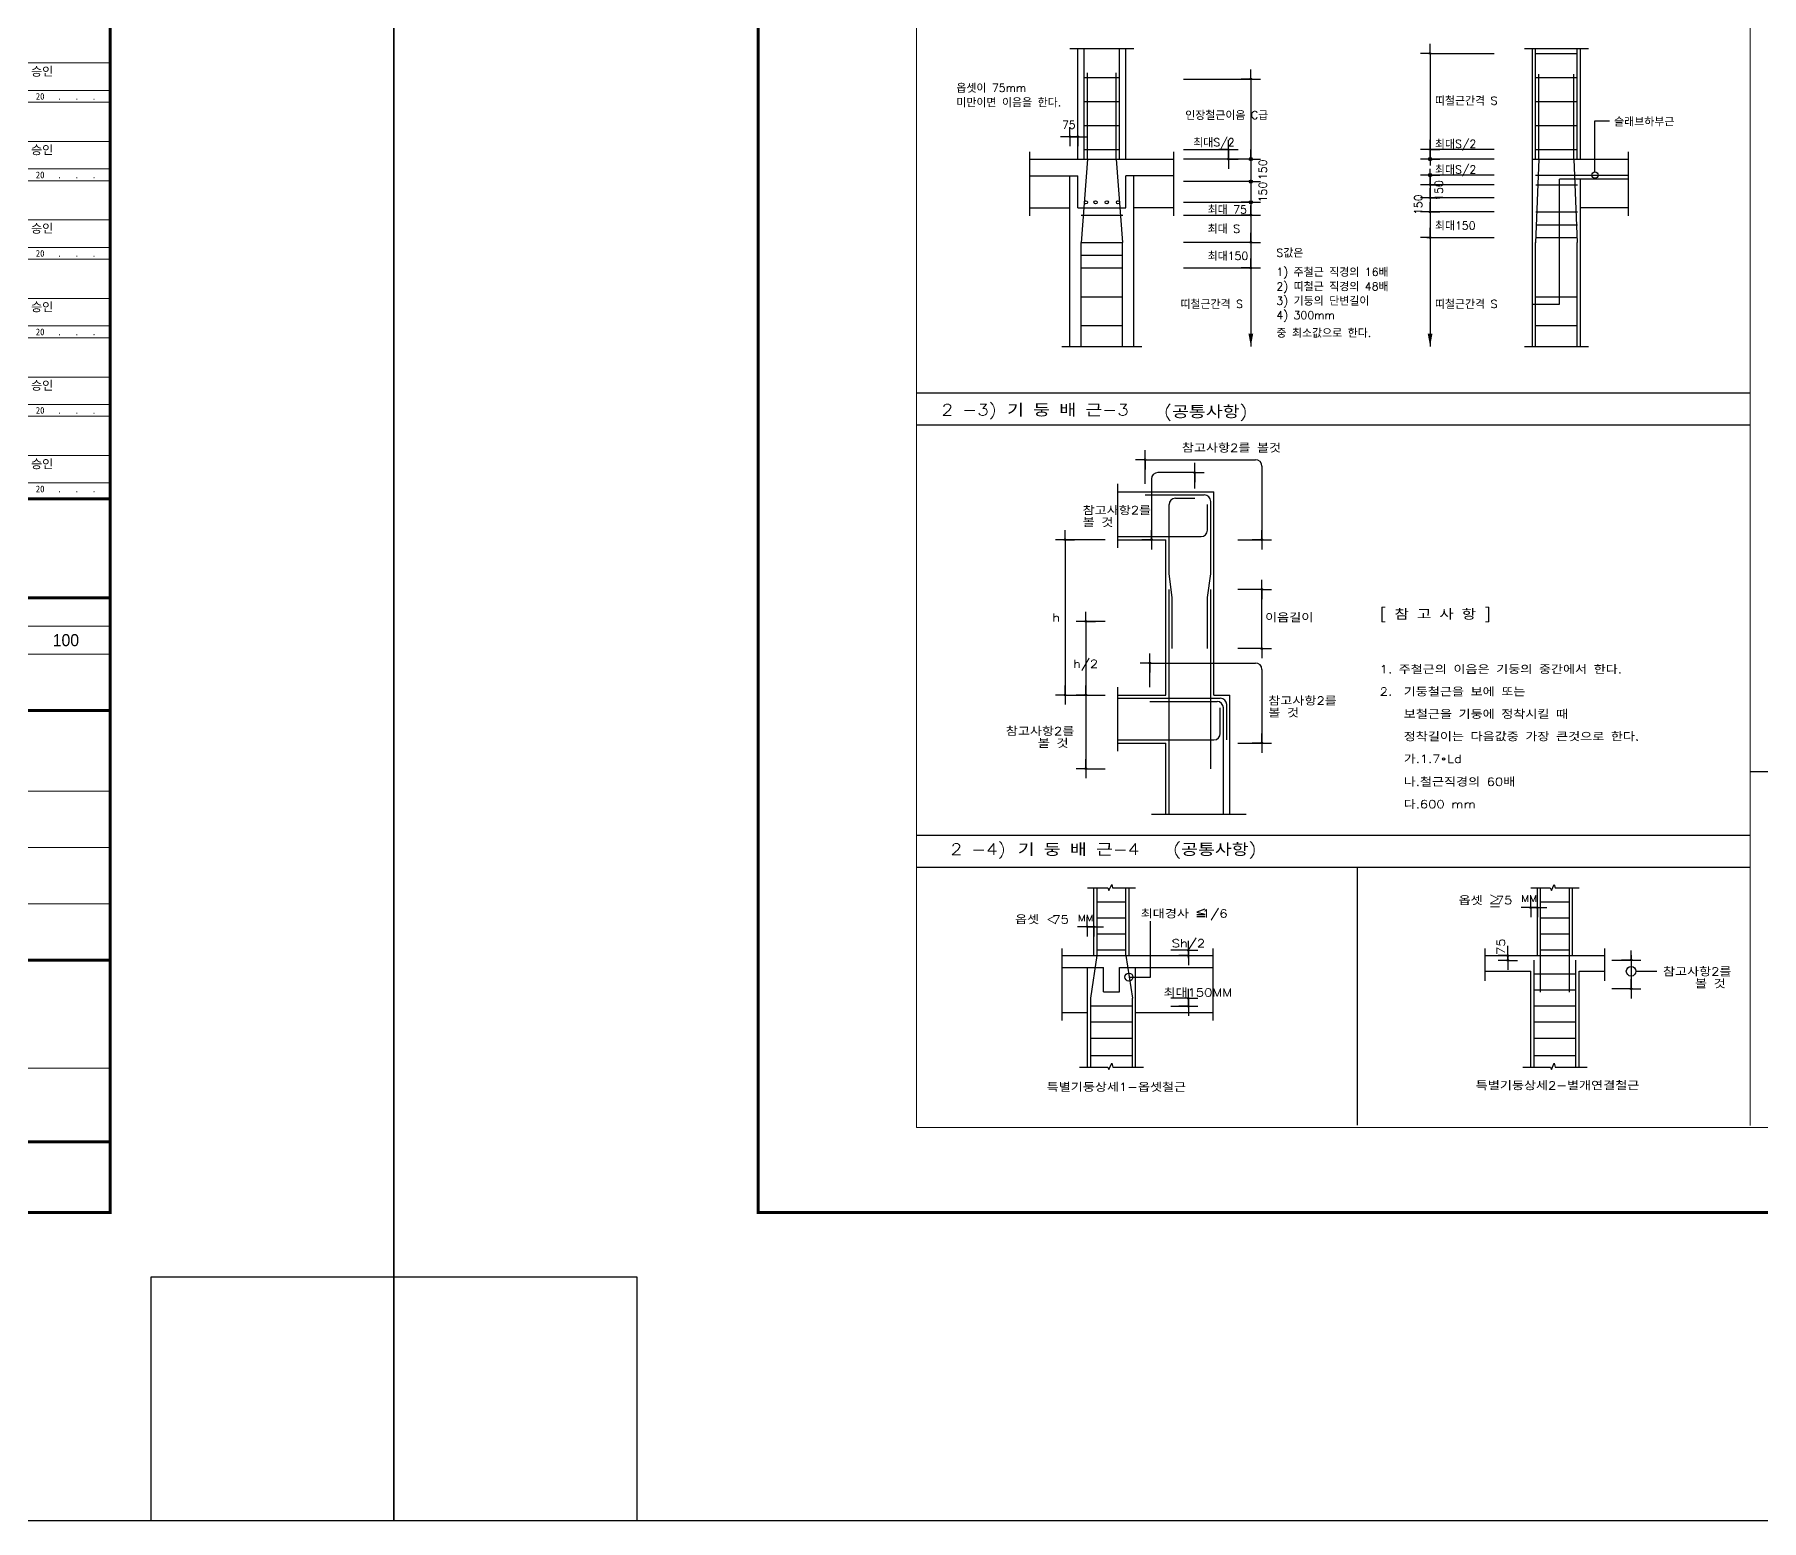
# Model space of a CAD drawing. Header units: millimetres. Extents: x 2237537 to 2823092, y 532110 to 734861.
# Drawn here: x 2533095 to 2576003, y 532110 to 569029 of the extents above; entities that cross this region are included whole.
import ezdxf
from ezdxf.lldxf.tags import DXFTag

# ---------------------------------------------------------------- set-up
doc = ezdxf.new("R2010")
doc.units = ezdxf.units.MM
doc.header["$LTSCALE"] = 300
doc.header["$MEASUREMENT"] = 0
doc.layers.get('0').update_dxf_attribs({"lineweight": 0})
for name, color, linetype in [('1', 1, 'DASHED'), ('2', 2, 'Continuous'), ('3', 3, 'Continuous'), ('4', 4, 'Continuous'), ('BOX-T2', 4, 'Continuous'), ('FORM', 4, 'Continuous'), ('TEX', 3, 'Continuous')]:
    doc.layers.add(name, color=color, linetype=linetype)
doc.layers.add('text', color=7, linetype='Continuous', lineweight=30)
doc.styles.add('box4', font='GulimChe.ttf')
doc.styles.add('HS', font='romans__.ttf', dxfattribs={"width": 1.1, "bigfont": 'ghs'})
doc.styles.add('주열', font='Dotum.ttf')
tags = doc.linetypes.add('DASHED', pattern=[3, 2, -1]).pattern_tags.tags
tags[6:7] = [DXFTag(74, 4), DXFTag(75, 0), DXFTag(340, '0'), DXFTag(46, 1.0), DXFTag(50, 0.0), DXFTag(44, 0.0), DXFTag(45, 0.0)]
tags[4:5] = [DXFTag(74, 4), DXFTag(75, 0), DXFTag(340, '0'), DXFTag(46, 1.0), DXFTag(50, 0.0), DXFTag(44, 0.0), DXFTag(45, 0.0)]

# ---------------------------------------------------------------- blocks, each defined once
blk = doc.blocks.new('P')
at = {"layer": '2'}
for q in [(-600, 0), (0, 600), (600, 0), (0, -600)]:
    blk.add_line((0, 0), q, dxfattribs=at)
at = {"layer": '4'}
for radius in [50, 25]:
    blk.add_circle((0, 0), radius, dxfattribs=at)
blk = doc.blocks.new('FORM')
for p, q in [((157563, 34632), (159038, 34632)), ((155038, 34282), (159038, 34282)), ((155038, 32582), (159038, 32582)), ((155038, 31882), (159038, 31882)), ((155038, 31182), (159038, 31182))]:
    blk.add_line(p, q)
for points in [[(156063, 41627), (159038, 41627)], [(156063, 41286), (159038, 41286)], [(155038, 41140), (159038, 41140)], [(155038, 41140), (159038, 41140)], [(156063, 40652), (159038, 40652)], [(155038, 40164), (159038, 40164)], [(155038, 40164), (159038, 40164)], [(156063, 40311), (159038, 40311)], [(156063, 39677), (159038, 39677)], [(156063, 39335), (159038, 39335)], [(155038, 39189), (159038, 39189)], [(155038, 39189), (159038, 39189)], [(156063, 38702), (159038, 38702)], [(155038, 38214), (159038, 38214)], [(155038, 38214), (159038, 38214)], [(156063, 38360), (159038, 38360)], [(156063, 37726), (159038, 37726)], [(156063, 37385), (159038, 37385)], [(155038, 37239), (159038, 37239)], [(155038, 37239), (159038, 37239)], [(156063, 36751), (159038, 36751)], [(156063, 36410), (159038, 36410)], [(155038, 29140), (159038, 29140)]]:
    blk.add_lwpolyline(points)
at = {"layer": 'FORM', "flags": 128}
blk.add_lwpolyline([(162564, 26543), (159542, 26543), (159542, 23521), (162564, 23521), (162564, 58478), (159542, 58478), (159542, 55456), (162564, 55456), (162564, 58478), (115719, 58478), (115719, 55456), (118742, 55456), (118742, 58478), (115719, 58478), (115719, 23521), (118742, 23521), (118742, 26543), (115719, 26543), (115719, 23521), (162564, 23521)], dxfattribs=at)
at = {"layer": 'FORM', "const_width": 37.8}
blk.add_lwpolyline([(120245, 27347), (120245, 54452), (159038, 54452), (159038, 27347)], close=True, dxfattribs=at)
at = {"layer": 'FORM'}
for points, const_width in [([(155038, 36213), (159038, 36213)], 37.5), ([(155038, 34982), (159038, 34982)], 37.5), ([(155038, 33582), (159038, 33582)], 37.1), ([(155038, 30482), (159038, 30482)], 37.1), ([(155038, 28225), (159038, 28225)], 37.5)]:
    blk.add_lwpolyline(points, dxfattribs=dict(at, const_width=const_width))
at = {"layer": 'BOX-T2', "style": 'box4'}
for s, height, p in [('승인', 110.6, (158054, 41468)), ('20   .   .   .', 82.9, (158114, 41171)), ('승인', 110.6, (158054, 40493)), ('20   .   .   .', 82.9, (158114, 40195)), ('승인', 110.6, (158054, 39518)), ('20   .   .   .', 82.9, (158114, 39220)), ('승인', 110.6, (158054, 38542)), ('20   .   .   .', 82.9, (158114, 38245)), ('승인', 110.6, (158054, 37567)), ('20   .   .   .', 82.9, (158114, 37270)), ('승인', 110.6, (158054, 36592)), ('20   .   .   .', 82.9, (158114, 36294))]:
    blk.add_text(s, height=height, dxfattribs=at).set_placement(p)

msp = doc.modelspace()

# ---------------------------------------------------------------- linework, layer by layer
at = {"color": 7}
for p in [(2555008, 589008.6, -1000), (2617309.5, 541877.1, -1000)]:
    msp.add_line(p, (2555008, 541877.1, -1000), dxfattribs=at)
msp.add_line((2575724.1, 541919.1, -1000), (2575724.1, 587613.2, -1000))
at = {"layer": '1', "color": 7}
for p, q in [((2555008, 560130, -1000), (2575724.1, 560130, -1000)), ((2555008, 559334.6, -1000), (2575724.1, 559334.6, -1000)), ((2598018.2, 550710.9, -1000), (2575724.1, 550710.9, -1000)), ((2555008, 549135.8, -1000), (2575724.1, 549135.8, -1000)), ((2555008, 548340.5, -1000), (2575724.1, 548340.5, -1000))]:
    msp.add_line(p, q, dxfattribs=at)
at = {"layer": '2'}
for p, q in [((2558818.1, 568677.6, -1000), (2560408.9, 568677.6, -1000)), ((2559017, 565933.6, -1000), (2559017, 568677.6, -1000)), ((2560210, 565933.6, -1000), (2560210, 568677.6, -1000)), ((2567769.7, 568558.3, -1000), (2569360.5, 568558.3, -1000)), ((2567769.7, 568558.3, -1000), (2567769.7, 565933.6, -1000)), ((2570112.4, 568677.6, -1000), (2571703.1, 568677.6, -1000)), ((2570311.2, 561280.7, -1000), (2570311.2, 568677.6, -1000)), ((2571504.3, 565933.6, -1000), (2571504.3, 568677.6, -1000)), ((2561645.4, 567922, -1000), (2563315.6, 567922, -1000)), ((2563315.6, 567922, -1000), (2563315.6, 565933.6, -1000)), ((2571865.9, 566888, -1000), (2572223.8, 566888, -1000)), ((2571865.9, 565615.4, -1000), (2571865.9, 566888, -1000)), ((2558821.8, 566490.3, -1000), (2559020.6, 566490.3, -1000)), ((2557823.9, 564520.3, -1000), (2557823.9, 566111, -1000)), ((2561403.1, 564520.3, -1000), (2561403.1, 566111, -1000)), ((2561645.4, 566172.2, -1000), (2562758.9, 566172.2, -1000)), ((2562758.9, 566052.9, -1000), (2562758.9, 565933.6, -1000)), ((2563315.6, 565933.6, -1000), (2563315.6, 566172.2, -1000)), ((2569360.5, 566172.2, -1000), (2567690.2, 566172.2, -1000)), ((2567769.7, 565933.6, -1000), (2567769.7, 566172.2, -1000)), ((2572697.3, 564520.3, -1000), (2572697.3, 566111, -1000)), ((2557823.9, 565933.6, -1000), (2561403.1, 565933.6, -1000)), ((2563315.6, 565933.6, -1000), (2561645.4, 565933.6, -1000)), ((2563315.6, 565933.6, -1000), (2563077, 565933.6, -1000)), ((2563315.6, 565933.6, -1000), (2563315.6, 564859.8, -1000)), ((2563315.6, 565933.6, -1000), (2563554.2, 565933.6, -1000)), ((2567769.7, 565933.6, -1000), (2567531.1, 565933.6, -1000)), ((2567769.7, 565535.9, -1000), (2567531.1, 565535.9, -1000)), ((2569360.5, 565933.6, -1000), (2567690.2, 565933.6, -1000)), ((2569360.5, 565535.9, -1000), (2567690.2, 565535.9, -1000)), ((2567769.7, 565933.6, -1000), (2567769.7, 565774.5, -1000)), ((2567769.7, 565933.6, -1000), (2568008.3, 565933.6, -1000)), ((2567769.7, 565535.9, -1000), (2567769.7, 565695, -1000)), ((2567769.7, 565535.9, -1000), (2567769.7, 565297.3, -1000)), ((2567769.7, 565535.9, -1000), (2568008.3, 565535.9, -1000)), ((2570311.2, 565933.6, -1000), (2572697.3, 565933.6, -1000)), ((2557823.9, 565514.5, -1000), (2559017, 565514.5, -1000)), ((2558818.1, 561284.5, -1000), (2558818.1, 565514.5, -1000)), ((2559017, 564719.1, -1000), (2559017, 565514.5, -1000)), ((2560210, 564719.1, -1000), (2560210, 565514.5, -1000)), ((2561403.1, 565514.5, -1000), (2560210, 565514.5, -1000)), ((2560408.9, 561284.5, -1000), (2560408.9, 565514.5, -1000)), ((2563315.6, 565375.4, -1000), (2561645.4, 565375.4, -1000)), ((2563315.6, 565375.4, -1000), (2563554.2, 565375.4, -1000)), ((2567769.7, 565297.3, -1000), (2567531.1, 565297.3, -1000)), ((2567769.7, 565297.3, -1000), (2567769.7, 561280.7, -1000)), ((2569360.5, 565297.3, -1000), (2567769.7, 565297.3, -1000)), ((2570311.2, 564719.1, -1000), (2570311.2, 565355.4, -1000)), ((2570987.3, 562333, -1000), (2570987.3, 565435, -1000)), ((2572697.3, 565435, -1000), (2570987.3, 565435, -1000)), ((2571504.3, 565355.4, -1000), (2571504.3, 565435, -1000)), ((2571504.3, 561280.7, -1000), (2571504.3, 565355.4, -1000)), ((2557823.9, 564719.1, -1000), (2558818.1, 564719.1, -1000)), ((2559017, 564719.1, -1000), (2560210, 564719.1, -1000)), ((2561403.1, 564719.1, -1000), (2560408.9, 564719.1, -1000)), ((2561645.4, 564859.8, -1000), (2563315.6, 564859.8, -1000)), ((2563315.6, 564859.8, -1000), (2563077, 564859.8, -1000)), ((2563315.6, 564859.8, -1000), (2563554.2, 564859.8, -1000)), ((2563315.6, 564859.8, -1000), (2563315.6, 564621.2, -1000)), ((2563315.6, 564859.8, -1000), (2563315.6, 561280.7, -1000)), ((2569360.5, 564971.7, -1000), (2567769.7, 564971.7, -1000)), ((2572697.3, 564719.1, -1000), (2571504.3, 564719.1, -1000)), ((2561645.4, 564541.7, -1000), (2563315.6, 564541.7, -1000)), ((2569360.5, 564621.2, -1000), (2567690.2, 564621.2, -1000)), ((2563315.6, 563865.6, -1000), (2561645.4, 563865.6, -1000)), ((2567690.2, 563984.9, -1000), (2569360.5, 563984.9, -1000)), ((2561645.4, 563229.3, -1000), (2563315.6, 563229.3, -1000)), ((2570311.2, 562333, -1000), (2570987.3, 562333, -1000)), ((2558619.3, 561280.7, -1000), (2560607.7, 561280.7, -1000)), ((2570112.4, 561280.7, -1000), (2571703.1, 561280.7, -1000)), ((2560687.2, 557867, -1000), (2560687.2, 558463.6, -1000)), ((2560687.2, 558463.6, -1000), (2563431.3, 558463.6, -1000)), ((2563590.3, 558304.5, -1000), (2563590.3, 556475.1, -1000)), ((2560011.2, 556276.3, -1000), (2560011.2, 557867, -1000)), ((2560846.3, 557986.3, -1000), (2560846.3, 556355.8, -1000)), ((2561920.1, 558145.4, -1000), (2561005.4, 558145.4, -1000)), ((2561920.1, 557747.7, -1000), (2561920.1, 558145.4, -1000)), ((2560011.2, 557668.2, -1000), (2562397.3, 557668.2, -1000)), ((2562397.3, 552617.6, -1000), (2562397.3, 557668.2, -1000)), ((2559693, 556475.1, -1000), (2558698.8, 556475.1, -1000)), ((2558698.8, 556475.1, -1000), (2558698.8, 552617.6, -1000)), ((2560011.2, 556475.1, -1000), (2561204.2, 556475.1, -1000)), ((2561204.2, 552617.6, -1000), (2561204.2, 556475.1, -1000)), ((2562993.8, 556475.1, -1000), (2563590.3, 556475.1, -1000)), ((2563590.3, 555242.3, -1000), (2562993.8, 555242.3, -1000)), ((2563590.3, 553770.9, -1000), (2563590.3, 555242.3, -1000)), ((2559693, 554446.9, -1000), (2559215.8, 554446.9, -1000)), ((2559215.8, 554446.9, -1000), (2559215.8, 550788.2, -1000)), ((2563590.3, 553770.9, -1000), (2562993.8, 553770.9, -1000)), ((2560806.5, 552816.4, -1000), (2560806.5, 553413, -1000)), ((2560806.5, 553413, -1000), (2563431.3, 553413, -1000)), ((2563590.3, 553253.9, -1000), (2563590.3, 551424.5, -1000)), ((2560011.2, 551225.7, -1000), (2560011.2, 552816.4, -1000)), ((2558698.8, 552617.6, -1000), (2559693, 552617.6, -1000)), ((2560011.2, 552617.6, -1000), (2561204.2, 552617.6, -1000)), ((2562397.3, 552617.6, -1000), (2562795, 552617.6, -1000)), ((2562795, 549660.2, -1000), (2562795, 552617.6, -1000)), ((2560011.2, 551424.5, -1000), (2561204.2, 551424.5, -1000)), ((2561204.2, 549660.2, -1000), (2561204.2, 551424.5, -1000)), ((2562993.8, 551424.5, -1000), (2563590.3, 551424.5, -1000)), ((2559215.8, 550788.2, -1000), (2559693, 550788.2, -1000)), ((2560850, 549660.2, -1000), (2563196.3, 549660.2, -1000)), ((2559257.8, 547826.7, -1000), (2559762.2, 547826.7, -1000)), ((2559416.8, 546144.6, -1000), (2559416.8, 547826.7, -1000)), ((2559762.2, 547826.7, -1000), (2559789, 547757.8, -1000)), ((2559789, 547757.8, -1000), (2559861.6, 547914.4, -1000)), ((2559861.6, 547914.4, -1000), (2559882.3, 547826.7, -1000)), ((2559882.3, 547826.7, -1000), (2560450.8, 547826.7, -1000)), ((2560291.7, 546144.6, -1000), (2560291.7, 547826.7, -1000)), ((2570276.6, 547826.7, -1000), (2570755.4, 547826.7, -1000)), ((2570435.7, 546144.6, -1000), (2570435.7, 547826.7, -1000)), ((2570755.4, 547826.7, -1000), (2570782.3, 547757.8, -1000)), ((2570782.3, 547757.8, -1000), (2570854.9, 547914.4, -1000)), ((2570854.9, 547914.4, -1000), (2570875.5, 547826.7, -1000)), ((2570875.5, 547826.7, -1000), (2571469.6, 547826.7, -1000)), ((2571310.6, 546144.6, -1000), (2571310.6, 547826.7, -1000)), ((2560818.8, 545611.6, -1000), (2560818.8, 546995.8, -1000)), ((2558621.5, 546323.8, -1000), (2558621.5, 544534.2, -1000)), ((2561763.2, 546275.7, -1000), (2561325.7, 546275.7, -1000)), ((2561763.2, 546076.9, -1000), (2561763.2, 546275.7, -1000)), ((2562369.3, 546323.8, -1000), (2562369.3, 544534.2, -1000)), ((2569132.1, 546323.8, -1000), (2569132.1, 545517.5, -1000)), ((2572105.9, 546323.8, -1000), (2572105.9, 545517.5, -1000)), ((2558621.5, 546144.6, -1000), (2562369.3, 546144.6, -1000)), ((2558621.5, 545846.6, -1000), (2559655.4, 545846.6, -1000)), ((2559257.8, 543371.2, -1000), (2559257.8, 545846.6, -1000)), ((2559655.4, 545240.3, -1000), (2559655.4, 545846.6, -1000)), ((2560053.1, 545846.6, -1000), (2562369.3, 545846.6, -1000)), ((2560053.1, 545240.3, -1000), (2560053.1, 545846.6, -1000)), ((2560450.8, 543371.2, -1000), (2560450.8, 545846.6, -1000)), ((2561325.7, 546143.7, -1000), (2561763.2, 546143.7, -1000)), ((2569132.1, 546144.6, -1000), (2572105.9, 546144.6, -1000)), ((2572287.6, 546033.9, -1000), (2572764.9, 546033.9, -1000)), ((2572764.9, 546153.2, -1000), (2572764.9, 545318, -1000)), ((2560285.4, 545611.6, -1000), (2560818.8, 545611.6, -1000)), ((2569132.1, 545756.1, -1000), (2570276.6, 545756.1, -1000)), ((2570276.6, 543371.2, -1000), (2570276.6, 545756.1, -1000)), ((2571469.6, 545756.1, -1000), (2572105.9, 545756.1, -1000)), ((2571469.6, 543371.2, -1000), (2571469.6, 545756.1, -1000)), ((2572884.2, 545755.5, -1000), (2573401.2, 545755.5, -1000)), ((2559655.4, 545240.3, -1000), (2560053.1, 545240.3, -1000)), ((2561763.2, 545082.7, -1000), (2561325.7, 545082.7, -1000)), ((2561763.2, 544883.8, -1000), (2561763.2, 545082.7, -1000)), ((2572764.9, 545318, -1000), (2572287.6, 545318, -1000)), ((2558621.5, 544733.1, -1000), (2559257.8, 544733.1, -1000)), ((2560450.8, 544733.1, -1000), (2562369.3, 544733.1, -1000)), ((2561325.7, 544883.8, -1000), (2561763.2, 544883.8, -1000)), ((2559058.9, 543371.2, -1000), (2559766.1, 543371.2, -1000)), ((2559766.1, 543371.2, -1000), (2559789, 543312.4, -1000)), ((2559789, 543312.4, -1000), (2559861.6, 543469, -1000)), ((2559861.6, 543469, -1000), (2559884.7, 543371.2, -1000)), ((2559884.7, 543371.2, -1000), (2560649.7, 543371.2, -1000)), ((2570077.7, 543371.2, -1000), (2570759.3, 543371.2, -1000)), ((2570759.3, 543371.2, -1000), (2570782.3, 543312.4, -1000)), ((2570782.3, 543312.4, -1000), (2570854.9, 543469, -1000)), ((2570854.9, 543469, -1000), (2570877.9, 543371.2, -1000)), ((2570877.9, 543371.2, -1000), (2571668.5, 543371.2, -1000))]:
    msp.add_line(p, q, dxfattribs=at)
at = {"layer": '2', "elevation": -1000}
for points in [[(2563315.6, 561280.7, 0, 119.3, 0), (2563315.6, 561598.8, 119.3, 119.3, 0)], [(2567769.7, 561280.7, 0, 119.3, 0), (2567769.7, 561598.8, 119.3, 119.3, 0)]]:
    msp.add_lwpolyline(points, format="xyseb", dxfattribs=at)
at = {"layer": '2'}
for centre, radius in [((2571865.9, 565535.9, -1000), 79.5), ((2572764.9, 545755.5, -1000), 119.3), ((2560285.4, 545611.6, -1000), 99.4)]:
    msp.add_circle(centre, radius, dxfattribs=at)
for centre, start, end in [((2563431.3, 558304.5, -1000), 0, 90), ((2561005.4, 557986.3, -1000), 90, 180), ((2563431.3, 553253.9, -1000), 0, 90)]:
    msp.add_arc(centre, 159.1, start, end, dxfattribs=at)
at = {"layer": '3', "color": 7}
msp.add_line((2565957.4, 548340.5, -1000), (2565957.4, 541929.7, -1000), dxfattribs=at)
at = {"layer": '4'}
for p, q in [((2559176, 565933.6, -1000), (2559176, 568677.6, -1000)), ((2560050.9, 565933.6, -1000), (2560050.9, 568677.6, -1000)), ((2570390.8, 565933.6, -1000), (2570390.8, 568677.6, -1000)), ((2570390.8, 568558.3, -1000), (2571424.7, 568558.3, -1000)), ((2571424.7, 565933.6, -1000), (2571424.7, 568677.6, -1000)), ((2559176, 567961.8, -1000), (2560050.9, 567961.8, -1000)), ((2559255.6, 565933.6, -1000), (2559255.6, 568081.1, -1000)), ((2559971.4, 565933.6, -1000), (2559971.4, 568081.1, -1000)), ((2570390.8, 567961.8, -1000), (2571424.7, 567961.8, -1000)), ((2570470.3, 565933.6, -1000), (2570470.3, 568041.3, -1000)), ((2571345.2, 565933.6, -1000), (2571345.2, 568041.3, -1000)), ((2559176, 567365.3, -1000), (2560050.9, 567365.3, -1000)), ((2570390.8, 567365.3, -1000), (2571424.7, 567365.3, -1000)), ((2559176, 566768.7, -1000), (2560050.9, 566768.7, -1000)), ((2570390.8, 566768.7, -1000), (2571424.7, 566768.7, -1000)), ((2559176, 566172.2, -1000), (2560050.9, 566172.2, -1000)), ((2570390.8, 566172.2, -1000), (2571424.7, 566172.2, -1000)), ((2559255.6, 565933.6, -1000), (2559096.4, 563857.2, -1000)), ((2559971.4, 565933.6, -1000), (2560130.5, 563865.6, -1000)), ((2570470.3, 565933.6, -1000), (2570390.6, 563857.2, -1000)), ((2570390.8, 565535.9, -1000), (2571424.7, 565535.9, -1000)), ((2570390.8, 565535.9, -1000), (2572697.3, 565535.9, -1000)), ((2571345.2, 565933.6, -1000), (2571424.7, 563865.6, -1000)), ((2570394.4, 565297.3, -1000), (2571428.4, 565297.3, -1000)), ((2559100.2, 564541.7, -1000), (2560134.2, 564541.7, -1000)), ((2570394.4, 564621.2, -1000), (2571428.4, 564621.2, -1000)), ((2570394.4, 564303.1, -1000), (2571428.4, 564303.1, -1000)), ((2559096.5, 561284.5, -1000), (2559096.5, 563858.7, -1000)), ((2559100.2, 563865.6, -1000), (2560134.2, 563865.6, -1000)), ((2560130.5, 561284.5, -1000), (2560130.5, 563865.6, -1000)), ((2570390.8, 561284.5, -1000), (2570390.8, 563858.7, -1000)), ((2570394.4, 563984.9, -1000), (2571428.4, 563984.9, -1000)), ((2571424.7, 561284.5, -1000), (2571424.7, 563865.6, -1000)), ((2559100.2, 563547.5, -1000), (2560134.2, 563547.5, -1000)), ((2559100.2, 563229.3, -1000), (2560134.2, 563229.3, -1000)), ((2559100.2, 562513.5, -1000), (2560134.2, 562513.5, -1000)), ((2570394.4, 562513.5, -1000), (2571428.4, 562513.5, -1000)), ((2559100.2, 561797.7, -1000), (2560134.2, 561797.7, -1000)), ((2570394.4, 561797.7, -1000), (2571428.4, 561797.7, -1000)), ((2560687.2, 557588.7, -1000), (2562158.7, 557588.7, -1000)), ((2561442.8, 557509.1, -1000), (2561920.1, 557509.1, -1000)), ((2562317.7, 555628.6, -1000), (2562317.7, 557429.6, -1000)), ((2561283.8, 555628.6, -1000), (2561283.8, 557350, -1000)), ((2562238.2, 556713.7, -1000), (2562238.2, 557350, -1000)), ((2560011.2, 556554.7, -1000), (2562079.1, 556554.7, -1000)), ((2561363.3, 555043.5, -1000), (2561283.8, 555628.6, -1000)), ((2561283.8, 549660.2, -1000), (2561283.8, 555242.3, -1000)), ((2562238.2, 555043.5, -1000), (2562317.7, 555628.6, -1000)), ((2562317.7, 550788.2, -1000), (2562317.7, 555242.3, -1000)), ((2561363.3, 553770.9, -1000), (2561363.3, 555043.5, -1000)), ((2562238.2, 553770.9, -1000), (2562238.2, 555043.5, -1000)), ((2560011.2, 552538.1, -1000), (2562556.4, 552538.1, -1000)), ((2560806.5, 552458.5, -1000), (2562476.8, 552458.5, -1000)), ((2562556.4, 551663.1, -1000), (2562556.4, 552299.4, -1000)), ((2562635.9, 549660.2, -1000), (2562635.9, 552299.4, -1000)), ((2562715.4, 551504.1, -1000), (2562715.4, 552379, -1000)), ((2560011.2, 551504.1, -1000), (2562397.3, 551504.1, -1000)), ((2559496.4, 546144.6, -1000), (2559496.4, 547826.7, -1000)), ((2560212.2, 546144.6, -1000), (2560212.2, 547826.7, -1000)), ((2570515.2, 545238.5, -1000), (2570515.2, 547826.7, -1000)), ((2571231, 545238.5, -1000), (2571231, 547826.7, -1000)), ((2559496.4, 547477.1, -1000), (2560212.2, 547477.1, -1000)), ((2570515.2, 547477.1, -1000), (2571231, 547477.1, -1000)), ((2559496.4, 547079.4, -1000), (2560212.2, 547079.4, -1000)), ((2559496.4, 546681.7, -1000), (2560212.2, 546681.7, -1000)), ((2570515.2, 547079.4, -1000), (2571231, 547079.4, -1000)), ((2570515.2, 546681.7, -1000), (2571231, 546681.7, -1000)), ((2559496.4, 546284.1, -1000), (2560212.2, 546284.1, -1000)), ((2570515.2, 546284.1, -1000), (2571231, 546284.1, -1000)), ((2559337.3, 545082.7, -1000), (2559496.4, 546144.6, -1000)), ((2560212.2, 546144.6, -1000), (2560371.3, 545082.7, -1000)), ((2570356.1, 543371.2, -1000), (2570356.1, 546033.9, -1000)), ((2571390.1, 543371.2, -1000), (2571390.1, 546033.9, -1000)), ((2570356.1, 545687.5, -1000), (2571390.1, 545687.5, -1000)), ((2559337.3, 543371.2, -1000), (2559337.3, 545082.7, -1000)), ((2560371.3, 543371.2, -1000), (2560371.3, 545082.7, -1000)), ((2570356.1, 545289.8, -1000), (2571390.1, 545289.8, -1000)), ((2559337.3, 544892.2, -1000), (2560371.3, 544892.2, -1000)), ((2570356.1, 544892.2, -1000), (2571390.1, 544892.2, -1000)), ((2559337.3, 544494.5, -1000), (2560371.3, 544494.5, -1000)), ((2559337.3, 544096.8, -1000), (2560371.3, 544096.8, -1000)), ((2570356.1, 544494.5, -1000), (2571390.1, 544494.5, -1000)), ((2570356.1, 544096.8, -1000), (2571390.1, 544096.8, -1000)), ((2559337.3, 543659.3, -1000), (2560371.3, 543659.3, -1000)), ((2570356.1, 543659.3, -1000), (2571390.1, 543659.3, -1000))]:
    msp.add_line(p, q, dxfattribs=at)
for centre, radius in [((2563315.6, 565933.6, -1000), 39.8), ((2567769.7, 565933.6, -1000), 39.8), ((2563315.6, 565933.6, -1000), 29.8), ((2563315.6, 565933.6, -1000), 19.9), ((2563315.6, 565933.6, -1000), 9.94), ((2567769.7, 565535.9, -1000), 39.8), ((2567769.7, 565933.6, -1000), 29.8), ((2567769.7, 565535.9, -1000), 29.8), ((2567769.7, 565933.6, -1000), 19.9), ((2567769.7, 565535.9, -1000), 19.9), ((2567769.7, 565933.6, -1000), 9.94), ((2567769.7, 565535.9, -1000), 9.94), ((2563315.6, 565375.4, -1000), 39.8), ((2563315.6, 565375.4, -1000), 29.8), ((2563315.6, 565375.4, -1000), 19.9), ((2563315.6, 565375.4, -1000), 9.94), ((2559219.5, 564859.8, -1000), 39.8), ((2559458.1, 564859.8, -1000), 39.8), ((2559736.5, 564859.8, -1000), 39.8), ((2560014.8, 564859.8, -1000), 39.8), ((2563315.6, 564859.8, -1000), 39.8), ((2563315.6, 564859.8, -1000), 29.8), ((2563315.6, 564859.8, -1000), 19.9), ((2563315.6, 564859.8, -1000), 9.94)]:
    msp.add_circle(centre, radius, dxfattribs=at)
for centre, start, end in [((2561442.8, 557350, -1000), 90, 180), ((2562158.7, 557429.6, -1000), 0, 90), ((2562079.1, 556713.7, -1000), 270, 0), ((2562476.8, 552299.4, -1000), 0, 90), ((2562556.4, 552379, -1000), 0, 90), ((2562397.3, 551663.1, -1000), 270, 0)]:
    msp.add_arc(centre, 159.1, start, end, dxfattribs=at)
at = {"layer": 'text'}
for p, q in [((2562179.9, 547153.5, -1000), (2561975.2, 547153.5, -1000)), ((2562179.9, 547107.7, -1000), (2561975.2, 547107.7, -1000)), ((2562175.1, 547298, -1000), (2561977.6, 547225.7, -1000)), ((2561977.6, 547225.7, -1000), (2562177.5, 547177.6, -1000))]:
    msp.add_line(p, q, dxfattribs=at)
at = {"layer": 'text', "color": 3}
msp.add_circle((2568105.9, 551031.7, -1000), 28.7, dxfattribs=at)

# ---------------------------------------------------------------- block references
at = {"xscale": 2, "yscale": 2, "zscale": 2}
for p in [(2216898, 485067.7), (2310586.8, 485067.7)]:
    msp.add_blockref('FORM', p, dxfattribs=at)
at = {"layer": '2', "xscale": 0.39768529497087, "yscale": 0.39768529497087, "zscale": 0.3976852949999738}
for p in [(2567769.7, 568558.3, -1000), (2563315.6, 567922, -1000), (2558821.8, 566490.3, -1000), (2559017, 566490.3, -1000), (2562758.9, 566172.2, -1000), (2567769.7, 566172.2, -1000), (2562758.9, 565933.6, -1000), (2567769.7, 565297.3, -1000), (2567769.7, 564971.7, -1000), (2563315.6, 564541.7, -1000), (2567769.7, 564621.2, -1000), (2563315.6, 563865.6, -1000), (2567769.7, 563984.9, -1000), (2563315.6, 563229.3, -1000), (2560687.2, 558463.6, -1000), (2561920.1, 558145.4, -1000), (2558698.8, 556475.1, -1000), (2560846.3, 556475.1, -1000), (2563590.3, 556475.1, -1000), (2563590.3, 555242.3, -1000), (2559215.8, 554446.9, -1000), (2563590.3, 553770.9, -1000), (2560806.5, 553413, -1000), (2558698.8, 552617.6, -1000), (2559215.8, 552617.6, -1000), (2563590.3, 551424.5, -1000), (2559215.8, 550788.2, -1000), (2570270, 547336.2, -1000), (2570435.7, 547336.2, -1000), (2559251.2, 546858.9, -1000), (2559414.1, 546858.9, -1000), (2561763.2, 546275.7, -1000), (2561763.2, 546143.7, -1000), (2569702.7, 546144.6, -1000), (2569702.7, 546025.3, -1000), (2572764.9, 546033.9, -1000), (2572764.9, 545318, -1000), (2561763.2, 545082.7, -1000), (2561763.2, 544883.8, -1000)]:
    msp.add_blockref('P', p, dxfattribs=at)

# ---------------------------------------------------------------- texts
at = {"layer": '1', "color": 2, "style": 'HS', "width": 1.2}
for s, p in [('2 -3)', (2555629.9, 559566.7, -1000)), ('기 둥 배 근-3', (2557260.4, 559566.7, -1000)), ('(공통사항)', (2561157.7, 559523.1, -1000)), ('2 -4)', (2555854.3, 548647.5, -1000)), ('기 둥 배 근-4', (2557524.5, 548647.5, -1000)), ('(공통사항)', (2561382.1, 548647.5, -1000))]:
    msp.add_text(s, height=278.38, dxfattribs=at).set_placement(p)
at = {"layer": 'TEX', "style": '주열'}
msp.add_text('100', height=300, dxfattribs=at).set_placement((2533546.6, 553832.2))
at = {"layer": 'text', "style": 'HS'}
for s, height, p in [('옵셋이 75mm', 198.84, (2555998.2, 567603.9, -1000)), ('미만이면 이음을 한다.', 198.843, (2555998.2, 567245.9, -1000)), ('띠철근간격 S', 198.84, (2567889, 567285.7, -1000)), ('75', 198.84, (2558623, 566689.2, -1000)), ('인장철근이음 C급', 198.84, (2561685.1, 566927.8, -1000)), ('슬래브하부근', 198.84, (2572343.1, 566768.7, -1000)), ('최대S/2', 198.84, (2561884, 566251.7, -1000)), ('최대S/2', 198.84, (2567889, 566212, -1000)), ('최대S/2', 198.84, (2567889, 565575.7, -1000)), ('최대 75', 198.84, (2562241.9, 564581.5, -1000)), ('최대 S', 198.84, (2562241.9, 564104.2, -1000)), ('최대150', 198.84, (2567889, 564183.8, -1000)), ('최대150', 198.84, (2562241.9, 563428.2, -1000)), ('S값은', 198.84, (2563951.9, 563507.7, -1000)), ('1) 주철근 직경의 16배', 198.843, (2563951.9, 563030.5, -1000)), ('2) 띠철근 직경의 48배', 198.843, (2563951.9, 562672.6, -1000)), ('3) 기둥의 단변길이', 198.843, (2563951.9, 562314.6, -1000)), ('띠철근간격 S', 198.84, (2561565.8, 562235.1, -1000)), ('4) 300mm', 198.84, (2563951.9, 561956.7, -1000)), ('띠철근간격 S', 198.84, (2567889, 562235.1, -1000)), ('중 최소값으로 한다.', 198.843, (2563951.9, 561519.3, -1000))]:
    msp.add_text(s, height=height, dxfattribs=at).set_placement(p)
for p in [(2563713.4, 565413.4, -1000), (2563713.4, 564858.6, -1000), (2568088.1, 564897.2, -1000), (2567576.2, 564544.4, -1000)]:
    msp.add_text('150', height=198.84, rotation=90, dxfattribs=at).set_placement(p)
at = {"layer": 'text', "style": 'HS', "width": 1.2}
for s, height, p in [('참고사항2를 볼것', 198.84, (2561601.9, 558662.4, -1000)), ('참고사항2를', 198.84, (2559136.3, 557111.4, -1000)), ('볼 것', 198.84, (2559136.3, 556813.2, -1000)), ('h', 198.8, (2558380.7, 554446.9, -1000)), ('이음길이 ', 198.84, (2563669.9, 554446.9, -1000)), ('[ 참 고 사 항 ]', 238.611, (2566518.3, 554513.2, -1000)), ('h/2', 198.84, (2558897.7, 553293.7, -1000)), ('참고사항2를', 198.84, (2563749.4, 552379, -1000)), ('볼 것', 198.84, (2563749.4, 552080.7, -1000)), ('참고사항2를', 198.84, (2557227.4, 551623.4, -1000)), ('볼 것', 198.84, (2558022.7, 551325.1, -1000)), ('옵셋  75', 198.84, (2568477, 547420.9, -1000)), ('>', 238.6, (2569221.6, 547450.4, -1000)), ('MM', 159.07, (2570033.2, 547483.8, -1000)), ('옵셋  75', 198.84, (2557458.2, 546943.7, -1000)), ('<', 238.6, (2558224, 546937, -1000)), ('MM', 159.07, (2559016.3, 546998.7, -1000)), ('최대경사  1/6', 198.84, (2560578.7, 547088.8, -1000)), ('=', 238.6, (2569221.6, 547291.3, -1000)), ('Sh/2', 198.84, (2561350.9, 546350.4, -1000)), ('참고사항2를', 198.84, (2573556.5, 545650.8, -1000)), ('볼 것', 198.84, (2574351.9, 545352.5, -1000)), ('최대150MM', 198.84, (2561146.2, 545127.4, -1000)), ('특별기둥상세1-옵셋철근', 198.843, (2558243.1, 542781.1, -1000)), ('특별기둥상세2-별개연결철근', 198.843, (2568904, 542820.9, -1000))]:
    msp.add_text(s, height=height, dxfattribs=at).set_placement(p)
at = {"layer": 'text', "color": 3, "style": 'HS', "width": 1.2}
for s, height, p in [('1. 주철근의 이음은 기둥의 중간에서 한다.', 198.843, (2566518.3, 553161, -1000)), ('2. ', 198.84, (2566518.3, 552604.3, -1000)), ('기둥철근을 보에 또는 ', 198.843, (2567114.8, 552604.3, -1000)), ('보철근을 기둥에 정착시킬 때', 198.843, (2567114.8, 552047.5, -1000)), ('정착길이는 다음값중 가장 큰것으로 한다.', 198.843, (2567114.8, 551490.7, -1000)), ('가.1.7 Ld ', 198.84, (2567114.8, 550934, -1000)), ('나.철근직경의 60배', 198.843, (2567114.8, 550364.1, -1000)), ('다.600 mm', 198.84, (2567114.8, 549807.3, -1000))]:
    msp.add_text(s, height=height, dxfattribs=at).set_placement(p)
at = {"layer": 'text', "style": 'HS', "width": 1.2}
msp.add_text('75', height=198.84, rotation=90, dxfattribs=at).set_placement((2569628, 546160.4, -1000))

doc.saveas('drawing.dxf')
